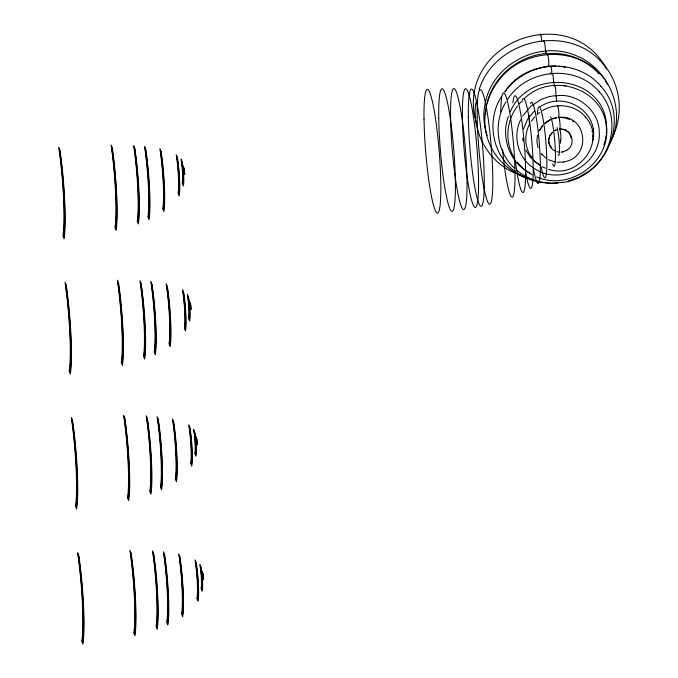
<?xml version="1.0" encoding="UTF-8"?>
<svg xmlns="http://www.w3.org/2000/svg" width="678" height="678" viewBox="0 0 678 678"><rect width="100%" height="100%" fill="white"/><g stroke="black" fill="none" stroke-linecap="round" stroke-linejoin="round"><path stroke-width="1.02" d="M548.697 140.1C548.222 144.439 550.782 148.804 554.604 150.813M606.344 133.473C609.615 90.903 553.316 69.893 524.399 98.48M548.621 140.414L549.731 135.905L552.536 132.168M545.62 51.833L545.782 51.011L546.324 53.816M560.503 143.253L560.375 139.973M475.905 102.624C471.337 131.125 487.745 161.05 514.077 172.746M485.363 114.87L485.906 109.141M546.426 53.909C565.028 51.13 586.207 59.376 598.92 73.868M555.968 95.912C576.41 92.284 599.021 110.167 599.233 131.735C601.7 164.229 560.121 187.111 533.772 168.085M553.629 82.377L554.367 85.682M485.584 101.386C482.855 112.658 483.346 124.676 487.177 135.634M537.476 135.244L536.874 141.397L538.086 147.762M548.722 139.21L549.96 135.524L552.528 132.261M606.157 135.32L605.2 140.21M592.496 141.363C600.42 112.879 565.105 90.225 540.459 106.522M485.643 101.09C494.338 63.029 540.01 40.248 575.783 55.503C608.471 68.376 626.836 110.26 610.497 142.27M487.109 102.997C493.609 75.936 519.001 55.503 546.536 53.486C546.832 53.689 546.782 54.215 546.892 54.545M508.407 116.353C501.067 135.786 508.475 159.474 526.043 170.788M523.594 128.879L527.586 119.243L534.561 110.836M603.818 144.829L604.92 141.134M565.435 161.584C592.064 155.982 586.462 114.124 558.825 117.362M479.151 89.496C495.084 39.002 569.639 22.527 603.462 64.418M520.662 119.726C512.458 136.151 517.873 157.949 533.51 167.924M528.848 125.574C524.119 135.422 524.891 147.736 531.154 156.737M539.018 130.913L542.917 125.133M539.62 130.464L542.493 125.947M611.073 139.905C624.252 116.108 621.345 84.436 603.14 64.02M606.674 69.105C571.207 2.509 463.566 38.909 474.066 113.285M604.123 78.75C578.834 44.384 521.78 47.494 497.779 81.792C483.956 99.819 480.617 125.455 490.567 146.05C499.559 165.491 519.28 177.839 539.696 182.28M501.322 96.81C486.067 120.608 492.203 155.008 515.221 171.542M505.991 101.903C492.914 122.582 496.406 151.94 514.704 168.407M510.288 111.785C529.103 66.656 604.929 75.046 606.59 126.447C610.454 162.517 569.384 191.399 536.645 176.941M593.453 134.956L592.648 136.253M505.059 92.081L506.61 89.776M522.602 116.099L530.654 106.395L541.12 99.488L548.655 96.751L556.079 95.488L556.596 101.378L556.299 100.624M592.004 131.557L593.801 128.896M507.237 88.843C518.221 74.911 537.671 65.876 556.087 66.113M531.349 121.184L534.628 116.997M507.661 99.285C526.984 68.656 576.181 63.656 599.538 92.191M517.594 105.904C506.195 120.633 504.457 142.27 514.424 158.194M504.881 91.522C525.823 59.766 576.876 57.376 601.03 86.445M519.145 103.929L520.797 102.031M544.612 123.464L547.451 121.286M544.883 123.464L550.544 119.726M590.682 169.822C614.158 151.931 619.794 114.277 599.327 91.928M567.291 149.855C576.486 144.109 571.512 128.447 560.706 129.066M538.366 113.48L539.722 112.438M563.198 151.796L566.342 150.482M566.316 150.499L567.325 149.83M589.114 171.059L578.571 177.305L567.503 181.323M547.417 121.303L550.468 119.591M542.561 110.573C556.011 102.302 575.351 104.641 585.538 117.014M554.468 130.752L556.511 129.795M554.96 130.574L556.036 130.066M552.545 118.726L556.723 117.633M552.578 118.887L556.655 117.811M561.113 152.152L562.189 152.008M557.096 162.271L563.384 162.025M562.147 152.016L563.232 151.787M563.342 162.042L565.469 161.576M561.994 182.509C605.581 177.814 631.71 119.481 600.81 86.182M562.926 182.34L551.163 183.399L539.908 182.314M557.867 182.975C543.248 184.153 528.103 179.763 516.822 170.28M560.638 117.48L564.782 117.879L569.664 119.481M560.791 129.125L565.147 129.973M558.46 66.283L561.537 66.715M564.215 85.496L565.935 85.733M559.011 152.135L556.841 151.719M531.713 157.135L530.077 156.906M534.086 160.728L539.586 165.101M554.943 161.966L548.443 159.686M563.376 66.969L565.418 67.461M548.578 169.297C578.41 179.687 607.378 141.143 585.317 116.752M517.348 174.161L524.026 176.483M523.221 176.568L526.713 177.78M565.02 129.922L569.537 133.329L571.418 138.558M545.468 168.22L542.451 166.822M532.213 174.882L526.001 170.932M522.882 176.407L517.687 173.297M539.79 164.907L534.179 161.127M526.306 170.949L530.62 173.526M572.512 121.091L573.402 121.726M546.468 158.499L541.968 154.448M524.086 169.407L518.662 164.008M551.714 147.592L550.46 146.143M533.374 159.601L534.493 160.822M531.611 158.72L525.781 150.287M517.356 162.398L518.882 164.271M541.247 153.567L542.18 154.711M550.163 145.685L549.638 144.728M605.098 80.063L607.556 84.614M549.426 144.236L548.688 141.1M476.863 125.04L474.108 113.633M522.721 138.024L523.009 141.049M557.002 127.557A14.467 1.576 85.3 0 1 559.367 145.312A14.467 1.576 85.3 0 1 558.274 154.982M550.519 116.887A24.933 2.712 85.3 0 1 555.265 148.906A24.933 2.712 85.3 0 1 552.697 163.788M530.476 103.598A40.765 4.432 85.3 0 1 537.552 126.43A40.765 4.432 85.3 0 1 539.985 177.119A40.765 4.432 85.3 0 1 533.628 169.508M532.044 158.915A40.765 4.432 85.3 0 1 531.705 156.211M529.382 125.159A40.765 4.432 85.3 0 1 529.306 115.565M512.899 102.861A48.553 5.28 85.3 0 1 521.907 121.828A48.553 5.28 85.3 0 1 524.713 188.552A48.553 5.28 85.3 0 1 515.305 160.067M500.796 111.929A52.333 5.687 85.3 0 1 510.093 114.836A52.333 5.687 85.3 0 1 513.831 194.001A52.333 5.687 85.3 0 1 502.567 149.507M537.307 114.887A35.654 3.873 85.3 0 1 543.044 118.887A35.654 3.873 85.3 0 1 546.756 168.458A35.654 3.873 85.3 0 1 541.197 166.822M521.806 102.251A45.028 4.89 85.3 0 1 529.772 122.786A45.028 4.89 85.3 0 1 532.764 181.712A45.028 4.89 85.3 0 1 525.221 169.585M540.222 35.002A5.924 0.644 85.3 0 1 540.934 35.137A5.924 0.644 85.3 0 1 541.688 41.002M543.451 40.951A8.89 0.966 85.3 0 1 544.612 42.96A8.89 0.966 85.3 0 1 545.587 51.994M547.265 55.087A5.924 0.644 85.3 0 1 548.646 60.461A5.924 0.644 85.3 0 1 548.078 65.452M550.731 74.165A5.924 0.644 85.3 0 1 550.595 72.936M550.485 66.791A5.924 0.644 85.3 0 1 551.231 67.698A5.924 0.644 85.3 0 1 551.926 73.597M552.07 73.944A5.924 0.644 85.3 0 1 552.951 75.258A5.924 0.644 85.3 0 1 553.595 82.487M554.46 86.14A5.924 0.644 85.3 0 1 555.46 88.123A5.924 0.644 85.3 0 1 555.96 95.929M557.418 106.251A5.924 0.644 85.3 0 1 558.74 111.378A5.924 0.644 85.3 0 1 558.375 117.302M558.562 118.023A5.924 0.644 85.3 0 1 559.943 123.388A5.924 0.644 85.3 0 1 559.375 128.388M559.409 129.769A5.924 0.644 85.3 0 1 560.731 134.498A5.924 0.644 85.3 0 1 560.392 140.634M181.009 159.067A14.467 1.576 85.3 0 1 182.552 173.483A14.467 1.576 85.3 0 1 182.136 183.306M181.39 159.957A14.467 1.576 85.3 0 1 182.933 174.382A14.467 1.576 85.3 0 1 182.518 184.196M181.772 160.847A14.467 1.576 85.3 0 1 183.314 175.271A14.467 1.576 85.3 0 1 182.899 185.094M182.153 161.737A14.467 1.576 85.3 0 1 183.696 176.161A14.467 1.576 85.3 0 1 183.28 185.984M187.289 294.167A14.467 1.576 85.3 0 1 188.831 308.592A14.467 1.576 85.3 0 1 188.416 318.414M187.67 295.066A14.467 1.576 85.3 0 1 189.213 309.482A14.467 1.576 85.3 0 1 188.798 319.304M188.052 295.955A14.467 1.576 85.3 0 1 189.594 310.371A14.467 1.576 85.3 0 1 189.179 320.194M188.433 296.845A14.467 1.576 85.3 0 1 189.976 311.27A14.467 1.576 85.3 0 1 189.56 321.084M193.569 429.276A14.467 1.576 85.3 0 1 195.111 443.692A14.467 1.576 85.3 0 1 194.696 453.514M193.95 430.166A14.467 1.576 85.3 0 1 195.493 444.59A14.467 1.576 85.3 0 1 195.078 454.413M194.332 431.055A14.467 1.576 85.3 0 1 195.874 445.48A14.467 1.576 85.3 0 1 195.459 455.302M194.713 431.954A14.467 1.576 85.3 0 1 196.256 446.37A14.467 1.576 85.3 0 1 195.832 456.192M199.849 564.384A14.467 1.576 85.3 0 1 201.391 578.8A14.467 1.576 85.3 0 1 200.976 588.623M200.23 565.274A14.467 1.576 85.3 0 1 201.773 579.69A14.467 1.576 85.3 0 1 201.358 589.513M200.612 566.164A14.467 1.576 85.3 0 1 202.154 580.58A14.467 1.576 85.3 0 1 201.739 590.402M200.985 567.054A14.467 1.576 85.3 0 1 202.536 581.478A14.467 1.576 85.3 0 1 202.112 591.292M176.212 154.592A24.933 2.712 85.3 0 1 178.009 193.247M176.585 155.482A24.933 2.712 85.3 0 1 178.382 194.137M176.966 156.372A24.933 2.712 85.3 0 1 178.763 195.027M177.348 157.262A24.933 2.712 85.3 0 1 179.145 195.917M182.484 289.692A24.933 2.712 85.3 0 1 184.28 328.347M182.865 290.582A24.933 2.712 85.3 0 1 184.662 329.237M183.246 291.481A24.933 2.712 85.3 0 1 185.043 330.135M183.628 292.371A24.933 2.712 85.3 0 1 185.425 331.025M188.764 424.801A24.933 2.712 85.3 0 1 190.56 463.455M189.145 425.691A24.933 2.712 85.3 0 1 190.942 464.345M189.526 426.581A24.933 2.712 85.3 0 1 191.323 465.235M189.908 427.471A24.933 2.712 85.3 0 1 191.704 466.125M195.044 559.901A24.933 2.712 85.3 0 1 196.84 598.555M195.425 560.791A24.933 2.712 85.3 0 1 197.222 599.454M195.806 561.689A24.933 2.712 85.3 0 1 197.603 600.344M196.188 562.579A24.933 2.712 85.3 0 1 197.984 601.233M159.906 148.668A40.765 4.432 85.3 0 1 162.703 208.79M160.288 149.567A40.765 4.432 85.3 0 1 163.084 209.688M160.669 150.457A40.765 4.432 85.3 0 1 163.466 210.578M161.05 151.347A40.765 4.432 85.3 0 1 163.847 211.468M166.186 283.777A40.765 4.432 85.3 0 1 168.983 343.899M166.568 284.667A40.765 4.432 85.3 0 1 169.364 344.788M166.949 285.557A40.765 4.432 85.3 0 1 169.746 345.678M167.33 286.455A40.765 4.432 85.3 0 1 170.127 346.577M172.466 418.885A40.765 4.432 85.3 0 1 175.263 479.007M172.848 419.775A40.765 4.432 85.3 0 1 175.644 479.897M173.229 420.665A40.765 4.432 85.3 0 1 176.026 480.787M173.61 421.555A40.765 4.432 85.3 0 1 176.407 481.677M178.746 553.985A40.765 4.432 85.3 0 1 181.543 614.107M179.128 554.875A40.765 4.432 85.3 0 1 181.924 614.997M179.509 555.774A40.765 4.432 85.3 0 1 182.306 615.887M179.89 556.663A40.765 4.432 85.3 0 1 182.679 616.785M144.575 146.38A48.553 5.28 85.3 0 1 147.855 217.011M144.948 147.27A48.553 5.28 85.3 0 1 148.236 217.901M145.329 148.16A48.553 5.28 85.3 0 1 148.618 218.791M145.711 149.058A48.553 5.28 85.3 0 1 148.999 219.68M150.855 281.489A48.553 5.28 85.3 0 1 154.135 352.111M151.228 282.379A48.553 5.28 85.3 0 1 154.516 353.001M151.609 283.268A48.553 5.28 85.3 0 1 154.898 353.899M151.991 284.158A48.553 5.28 85.3 0 1 155.27 354.789M157.127 416.589A48.553 5.28 85.3 0 1 160.415 487.219M157.508 417.479A48.553 5.28 85.3 0 1 160.796 488.109M157.889 418.377A48.553 5.28 85.3 0 1 161.169 488.999M158.271 419.267A48.553 5.28 85.3 0 1 161.55 489.889M163.406 551.697A48.553 5.28 85.3 0 1 166.695 622.319M163.788 552.587A48.553 5.28 85.3 0 1 167.076 623.218M164.169 553.477A48.553 5.28 85.3 0 1 167.449 624.107M164.551 554.367A48.553 5.28 85.3 0 1 167.83 624.997M133.676 145.55A52.333 5.687 85.3 0 1 137.193 221.274M134.058 146.448A52.333 5.687 85.3 0 1 137.575 222.172M134.439 147.338A52.333 5.687 85.3 0 1 137.956 223.062M134.812 148.228A52.333 5.687 85.3 0 1 138.337 223.952M139.956 280.658A52.333 5.687 85.3 0 1 143.473 356.382M140.338 281.548A52.333 5.687 85.3 0 1 143.855 357.272M140.719 282.438A52.333 5.687 85.3 0 1 144.236 358.162M141.092 283.336A52.333 5.687 85.3 0 1 144.617 359.06M146.236 415.767A52.333 5.687 85.3 0 1 149.753 491.491M146.618 416.656A52.333 5.687 85.3 0 1 150.135 492.381M146.99 417.546A52.333 5.687 85.3 0 1 150.516 493.27M147.372 418.436A52.333 5.687 85.3 0 1 150.897 494.16M152.516 550.867A52.333 5.687 85.3 0 1 156.033 626.591M152.889 551.756A52.333 5.687 85.3 0 1 156.415 627.481M153.27 552.646A52.333 5.687 85.3 0 1 156.796 628.379M153.652 553.545A52.333 5.687 85.3 0 1 157.169 629.269M111.09 145.041A57.52 6.255 85.3 0 1 114.929 227.757M111.472 145.94A57.52 6.255 85.3 0 1 115.311 228.656M111.853 146.829A57.52 6.255 85.3 0 1 115.692 229.545M112.226 147.719A57.52 6.255 85.3 0 1 116.074 230.435M117.37 280.15A57.52 6.255 85.3 0 1 121.209 362.866M117.752 281.039A57.52 6.255 85.3 0 1 121.591 363.755M118.125 281.929A57.52 6.255 85.3 0 1 121.972 364.645M118.506 282.828A57.52 6.255 85.3 0 1 122.354 365.544M123.65 415.258A57.52 6.255 85.3 0 1 127.489 497.974M124.032 416.148A57.52 6.255 85.3 0 1 127.871 498.864M124.405 417.038A57.52 6.255 85.3 0 1 128.252 499.754M124.786 417.928A57.52 6.255 85.3 0 1 128.634 500.644M129.93 550.358A57.52 6.255 85.3 0 1 133.769 633.074M130.303 551.248A57.52 6.255 85.3 0 1 134.151 633.964M130.684 552.146A57.52 6.255 85.3 0 1 134.532 634.854M131.066 553.036A57.52 6.255 85.3 0 1 134.914 635.752M58.766 147.27A62.071 6.746 85.3 0 1 62.901 236.114M59.147 148.16A62.071 6.746 85.3 0 1 63.274 237.003M59.528 149.058A62.071 6.746 85.3 0 1 63.656 237.893M59.91 149.948A62.071 6.746 85.3 0 1 64.037 238.783M65.046 282.379A62.071 6.746 85.3 0 1 69.173 371.213M65.427 283.268A62.071 6.746 85.3 0 1 69.554 372.103M65.808 284.158A62.071 6.746 85.3 0 1 69.936 373.002M66.19 285.048A62.071 6.746 85.3 0 1 70.317 373.892M71.326 417.479A62.071 6.746 85.3 0 1 75.453 506.322M71.707 418.368A62.071 6.746 85.3 0 1 75.834 507.212M72.088 419.267A62.071 6.746 85.3 0 1 76.216 508.102M72.47 420.157A62.071 6.746 85.3 0 1 76.597 508.992M77.606 552.587A62.071 6.746 85.3 0 1 81.733 641.422M77.987 553.477A62.071 6.746 85.3 0 1 82.114 642.32M78.368 554.367A62.071 6.746 85.3 0 1 82.496 643.21M78.75 555.257A62.071 6.746 85.3 0 1 82.877 644.1M182.916 166.941L183.933 172.746L184.204 168.653L184.441 169.153L184.696 174.534L183.492 166.881L183.577 171.856L183.848 167.754L184.357 173.619L183.085 165.974L182.916 166.941M189.196 302.049L189.832 306.964L190.103 302.863L190.34 303.363L190.993 309.634L190.806 304.659L190.484 303.752L190.213 307.854L189.721 301.973L190.594 308.744L189.34 301.083L189.196 302.049M195.476 437.149L196.112 442.064L196.323 437.98L195.645 436.183L195.476 437.149M195.857 438.047L196.493 442.954L196.764 438.861L197.027 439.48L197.273 444.734L196.027 437.073L195.857 438.047M201.756 572.257L202.391 577.173L202.663 573.071L202.925 573.698L203.197 578.936L202.281 572.181L202.764 578.063L203.044 573.969L203.281 574.461L203.553 579.843L201.925 571.291L201.756 572.257M450.573 117.692A60.732 6.602 85.3 0 0 463.549 209.578A60.732 6.602 85.3 0 0 462.218 119.913A60.732 6.602 85.3 0 0 450.573 117.692M477.219 117.201A57.52 6.255 85.3 0 0 489.508 204.231A57.52 6.255 85.3 0 0 488.253 119.303A57.52 6.255 85.3 0 0 477.219 117.201M424.013 119.175A62.071 6.746 85.3 0 0 437.276 213.078A62.071 6.746 85.3 0 0 435.92 121.438A62.071 6.746 85.3 0 0 424.013 119.175M468.337 117.235A58.85 6.399 85.3 0 0 480.914 206.265A58.85 6.399 85.3 0 0 479.617 119.387A58.85 6.399 85.3 0 0 468.337 117.235M462.413 117.336A59.579 6.475 85.3 0 0 475.142 207.476A59.579 6.475 85.3 0 0 473.837 119.506A59.579 6.475 85.3 0 0 462.413 117.336M438.751 118.252A61.52 6.687 85.3 0 0 451.895 211.324A61.52 6.687 85.3 0 0 450.548 120.498A61.52 6.687 85.3 0 0 438.751 118.252"/></g></svg>
